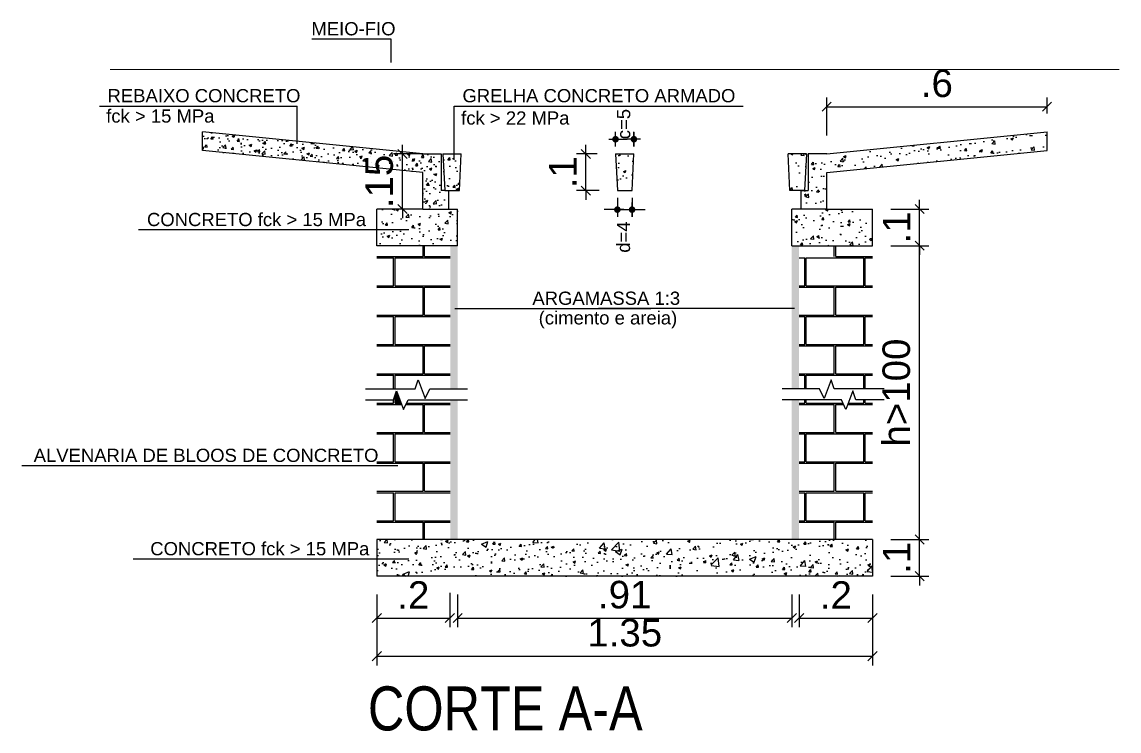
# Model space of a CAD drawing. Header units: feet. Extents: x 203667 to 205527, y 9204857 to 9205156.
# Drawn here: x 204227.821 to 204230.808, y 9205142.741 to 9205144.672 of the extents above; entities that cross this region are included whole.
import ezdxf

# ---------------------------------------------------------------- set-up
doc = ezdxf.new("R2010")
doc.units = ezdxf.units.FT
doc.header["$LTSCALE"] = 0.3
doc.header["$MEASUREMENT"] = 0
for name, color, linetype in [('CORTE', 250, 'Continuous'), ('cotas1', 7, 'Continuous'), ('LF', 7, 'Continuous'), ('texto', 7, 'Continuous'), ('TEXTO-100', 7, 'Continuous'), ('TEXTURA', 7, 'Continuous')]:
    doc.layers.add(name, color=color, linetype=linetype)
doc.layers.add('Cotas Calçadas', color=7, linetype='Continuous', lineweight=25)
doc.layers.add('PENA015', color=1, linetype='Continuous', lineweight=15)
doc.styles.add('COTA', font='arial.ttf')
doc.styles.add('ESC-50-60', font='arial.ttf', dxfattribs={"height": 0.075})
doc.styles.add('TARCISIO', font='swissci.ttf')
doc.dimstyles.new('ESC-50', dxfattribs={"dimtxt": 0.075, "dimasz": 0.025, "dimexe": 0.025, "dimexo": 0.05, "dimgap": 0.025, "dimtad": 1, "dimzin": 12, "dimdsep": 46, "dimtxsty": 'ESC-50-60', "dimblk": 'OBLIQUE', "dimcen": 0.09, "dimclrd": 256, "dimclre": 256, "dimclrt": 1, "dimadec": 0, "dimazin": 0, "dimtfac": 1, "dimtix": 1, "dimtmove": 0, "dimatfit": 3, "dimfxl": 1, "dimtolj": 1, "dimtzin": 12, "dimarcsym": 0})
pattern_1 = [(50, (204132.756527, 9205105.87027), (0.071726018, -0.006275213), [0.0075, -0.0825]), (355, (204132.75653, 9205105.87027), (-0.013875133, 0.075219213), [0.006, -0.066]), (100.4514, (204132.762504, 9205105.869746), (0.05785094, 0.068943954), [0.00637402, -0.07011421]), (46.1842, (204132.75653, 9205105.89027), (0.106724105, -0.0165519), [0.01125, -0.12375]), (96.6356, (204132.76542, 9205105.88889), (0.09346627, 0.09741179), [0.00956103, -0.1051713]), (351.1842, (204132.75653, 9205105.89027), (0.0934662, 0.09741186), [0.009, -0.099]), (21, (204132.766527, 9205105.88527), (0.059690705, -0.04026189), [0.0075, -0.0825]), (326, (204132.76653, 9205105.88527), (0.024331533, 0.072515005), [0.006, -0.066]), (71.4514, (204132.7715, 9205105.881914), (0.084022263, 0.03225305), [0.00637402, -0.07011421]), (37.5, (204132.756527, 9205105.87027), (0.0012159855, 0.0332893854), [0, -0.0652, 0, -0.067, 0, -0.06625]), (7.5, (204132.756527, 9205105.87027), (0.026306954, 0.039441171), [0, -0.0382, 0, -0.0637, 0, -0.02525]), (327.5, (204132.734227, 9205105.87027), (0.0533822436, -0.002255487), [0, -0.025, 0, -0.078, 0, -0.1035]), (317.5, (204132.724227, 9205105.87027), (0.058318617, 0.010010498), [0, -0.0325, 0, -0.0518, 0, -0.0735])]

# ---------------------------------------------------------------- blocks, each defined once
blk = doc.blocks.new('PONTO')
at = {"color": 0, "linetype": 'ByBlock'}
blk.add_line((1, 0), (-1, 0), dxfattribs=at)
at = {"color": 0}
blk.add_line((0, 1.08), (0, -1.08), dxfattribs=at)
at = {"color": 0, "linetype": 'ByBlock', "const_width": 0.5}
blk.add_lwpolyline([(-0.25, 0, 1), (0.25, 0, 1)], format="xyb", close=True, dxfattribs=at)
blk = doc.blocks.new('_Oblique')
at = {"layer": 'cotas1', "color": 0, "lineweight": -2}
blk.add_line((-0.5, -0.5), (0.5, 0.5), dxfattribs=at)
blk = doc.blocks.new('*D523')
at = {"layer": 'Cotas Calçadas', "lineweight": -2, "transparency": 16777216}
for p, q in [((204229.3559, 9205144.3129), (204229.3559, 9205144.3379)), ((204229.387, 9205144.3129), (204229.3309, 9205144.3129)), ((204229.3559, 9205144.2129), (204229.3559, 9205144.3129)), ((204229.392, 9205144.2129), (204229.3309, 9205144.2129)), ((204229.3559, 9205144.2129), (204229.3559, 9205144.1879))]:
    blk.add_line(p, q, dxfattribs=at)
at = {"layer": 'Defpoints', "color": 0, "transparency": 16777216}
for p in [(204229.3559, 9205144.3129), (204229.437, 9205144.3129), (204229.442, 9205144.2129)]:
    blk.add_point(p, dxfattribs=at)
at = {"layer": 'Cotas Calçadas', "lineweight": -2, "transparency": 16777216, "xscale": 0.025, "yscale": 0.025, "zscale": 0.025}
for p, rotation in [((204229.3559, 9205144.3129), 270), ((204229.3559, 9205144.2129), 90)]:
    blk.add_blockref('_Oblique', p, dxfattribs=dict(at, rotation=rotation))
at = {"layer": 'Cotas Calçadas', "color": 1, "transparency": 16777216, "insert": (204229.2933, 9205144.2629), "char_height": 0.075, "attachment_point": 5, "rotation": 90, "style": 'ESC-50-60'}
blk.add_mtext('\\A1;.1', dxfattribs=at)
blk = doc.blocks.new('*D524')
at = {"layer": 'Cotas Calçadas', "lineweight": -2, "transparency": 16777216}
for p, q in [((204230.012, 9205144.3629), (204230.012, 9205144.4666)), ((204230.612, 9205144.4229), (204230.612, 9205144.4666)), ((204230.012, 9205144.4416), (204230.612, 9205144.4416))]:
    blk.add_line(p, q, dxfattribs=at)
at = {"layer": 'Defpoints', "color": 0, "transparency": 16777216}
for p in [(204230.612, 9205144.4416), (204230.612, 9205144.3729), (204230.012, 9205144.3129)]:
    blk.add_point(p, dxfattribs=at)
at = {"layer": 'Cotas Calçadas', "lineweight": -2, "transparency": 16777216, "xscale": 0.025, "yscale": 0.025, "zscale": 0.025, "rotation": 180}
blk.add_blockref('_Oblique', (204230.012, 9205144.4416), dxfattribs=at)
at = {"layer": 'Cotas Calçadas', "lineweight": -2, "transparency": 16777216, "xscale": 0.025, "yscale": 0.025, "zscale": 0.025}
blk.add_blockref('_Oblique', (204230.612, 9205144.4416), dxfattribs=at)
at = {"layer": 'Cotas Calçadas', "color": 1, "transparency": 16777216, "insert": (204230.312, 9205144.5049), "char_height": 0.075, "attachment_point": 5, "style": 'ESC-50-60'}
blk.add_mtext('\\A1;.6', dxfattribs=at)
blk = doc.blocks.new('*D525')
at = {"layer": 'Cotas Calçadas', "lineweight": -2, "transparency": 16777216}
for p, q in [((204230.2652, 9205144.1629), (204230.2652, 9205144.1879)), ((204230.187, 9205144.1629), (204230.2902, 9205144.1629)), ((204230.2652, 9205144.0629), (204230.2652, 9205144.1629)), ((204230.187, 9205144.0629), (204230.2902, 9205144.0629)), ((204230.2652, 9205144.0629), (204230.2652, 9205144.0379))]:
    blk.add_line(p, q, dxfattribs=at)
at = {"layer": 'Defpoints', "color": 0, "transparency": 16777216}
for p in [(204230.137, 9205144.1629), (204230.2652, 9205144.1629), (204230.137, 9205144.0629)]:
    blk.add_point(p, dxfattribs=at)
at = {"layer": 'Cotas Calçadas', "lineweight": -2, "transparency": 16777216, "xscale": 0.025, "yscale": 0.025, "zscale": 0.025}
for p, rotation in [((204230.2652, 9205144.1629), 270), ((204230.2652, 9205144.0629), 90)]:
    blk.add_blockref('_Oblique', p, dxfattribs=dict(at, rotation=rotation))
at = {"layer": 'Cotas Calçadas', "color": 1, "transparency": 16777216, "insert": (204230.2025, 9205144.1129), "char_height": 0.075, "attachment_point": 5, "rotation": 90, "style": 'ESC-50-60'}
blk.add_mtext('\\A1;.1', dxfattribs=at)
blk = doc.blocks.new('*D526')
at = {"layer": 'Cotas Calçadas', "lineweight": -2, "transparency": 16777216}
for p, q in [((204230.187, 9205144.0629), (204230.2902, 9205144.0629)), ((204230.2652, 9205143.2629), (204230.2652, 9205144.0629)), ((204230.187, 9205143.2629), (204230.2902, 9205143.2629))]:
    blk.add_line(p, q, dxfattribs=at)
at = {"layer": 'Defpoints', "color": 0, "transparency": 16777216}
for p in [(204230.137, 9205144.0629), (204230.2652, 9205144.0629), (204230.137, 9205143.2629)]:
    blk.add_point(p, dxfattribs=at)
at = {"layer": 'Cotas Calçadas', "lineweight": -2, "transparency": 16777216, "xscale": 0.025, "yscale": 0.025, "zscale": 0.025}
for p, rotation in [((204230.2652, 9205144.0629), 90), ((204230.2652, 9205143.2629), 270)]:
    blk.add_blockref('_Oblique', p, dxfattribs=dict(at, rotation=rotation))
at = {"layer": 'Cotas Calçadas', "color": 1, "transparency": 16777216, "insert": (204230.2019, 9205143.6629), "char_height": 0.075, "attachment_point": 5, "rotation": 90, "style": 'ESC-50-60'}
blk.add_mtext('\\A1;h>100', dxfattribs=at)
blk = doc.blocks.new('*D533')
at = {"layer": 'Cotas Calçadas', "lineweight": -2, "transparency": 16777216}
for p, q in [((204229.937, 9205143.1129), (204229.937, 9205143.0238)), ((204230.137, 9205143.1129), (204230.137, 9205143.0238)), ((204229.937, 9205143.0488), (204230.137, 9205143.0488))]:
    blk.add_line(p, q, dxfattribs=at)
at = {"layer": 'Defpoints', "color": 0, "transparency": 16777216}
for p in [(204229.937, 9205143.1629), (204230.137, 9205143.1629), (204230.137, 9205143.0488)]:
    blk.add_point(p, dxfattribs=at)
at = {"layer": 'Cotas Calçadas', "lineweight": -2, "transparency": 16777216, "xscale": 0.025, "yscale": 0.025, "zscale": 0.025, "rotation": 180}
blk.add_blockref('_Oblique', (204229.937, 9205143.0488), dxfattribs=at)
at = {"layer": 'Cotas Calçadas', "lineweight": -2, "transparency": 16777216, "xscale": 0.025, "yscale": 0.025, "zscale": 0.025}
blk.add_blockref('_Oblique', (204230.137, 9205143.0488), dxfattribs=at)
at = {"layer": 'Cotas Calçadas', "color": 1, "transparency": 16777216, "insert": (204230.037, 9205143.1115), "char_height": 0.075, "attachment_point": 5, "style": 'ESC-50-60'}
blk.add_mtext('\\A1;.2', dxfattribs=at)
blk = doc.blocks.new('*D534')
at = {"layer": 'Cotas Calçadas', "lineweight": -2, "transparency": 16777216}
for p, q in [((204228.787, 9205143.1129), (204228.787, 9205143.0238)), ((204228.9856, 9205143.1175), (204228.9856, 9205143.0238)), ((204228.787, 9205143.0488), (204228.9856, 9205143.0488))]:
    blk.add_line(p, q, dxfattribs=at)
at = {"layer": 'Defpoints', "color": 0, "transparency": 16777216}
for p in [(204228.787, 9205143.1629), (204228.9856, 9205143.1675), (204228.9856, 9205143.0488)]:
    blk.add_point(p, dxfattribs=at)
at = {"layer": 'Cotas Calçadas', "lineweight": -2, "transparency": 16777216, "xscale": 0.025, "yscale": 0.025, "zscale": 0.025, "rotation": 180}
blk.add_blockref('_Oblique', (204228.787, 9205143.0488), dxfattribs=at)
at = {"layer": 'Cotas Calçadas', "lineweight": -2, "transparency": 16777216, "xscale": 0.025, "yscale": 0.025, "zscale": 0.025}
blk.add_blockref('_Oblique', (204228.9856, 9205143.0488), dxfattribs=at)
at = {"layer": 'Cotas Calçadas', "color": 1, "transparency": 16777216, "insert": (204228.8863, 9205143.1115), "char_height": 0.075, "attachment_point": 5, "style": 'ESC-50-60'}
blk.add_mtext('\\A1;.2', dxfattribs=at)
blk = doc.blocks.new('*D535')
at = {"layer": 'Cotas Calçadas', "lineweight": -2, "transparency": 16777216}
for p, q in [((204228.787, 9205143.0715), (204228.787, 9205142.92)), ((204230.137, 9205143.0715), (204230.137, 9205142.92)), ((204228.787, 9205142.945), (204230.137, 9205142.945))]:
    blk.add_line(p, q, dxfattribs=at)
at = {"layer": 'Defpoints', "color": 0, "transparency": 16777216}
for p in [(204228.787, 9205143.1215), (204230.137, 9205143.1215), (204230.137, 9205142.945)]:
    blk.add_point(p, dxfattribs=at)
at = {"layer": 'Cotas Calçadas', "lineweight": -2, "transparency": 16777216, "xscale": 0.025, "yscale": 0.025, "zscale": 0.025, "rotation": 180}
blk.add_blockref('_Oblique', (204228.787, 9205142.945), dxfattribs=at)
at = {"layer": 'Cotas Calçadas', "lineweight": -2, "transparency": 16777216, "xscale": 0.025, "yscale": 0.025, "zscale": 0.025}
blk.add_blockref('_Oblique', (204230.137, 9205142.945), dxfattribs=at)
at = {"layer": 'Cotas Calçadas', "color": 1, "transparency": 16777216, "insert": (204229.462, 9205143.0083), "char_height": 0.075, "attachment_point": 5, "style": 'ESC-50-60'}
blk.add_mtext('\\A1;1.35', dxfattribs=at)
blk = doc.blocks.new('*D536')
at = {"layer": 'Cotas Calçadas', "lineweight": -2, "transparency": 16777216}
for p, q in [((204229.007, 9205143.1129), (204229.007, 9205143.0238)), ((204229.917, 9205143.1129), (204229.917, 9205143.0238)), ((204229.007, 9205143.0488), (204229.917, 9205143.0488))]:
    blk.add_line(p, q, dxfattribs=at)
at = {"layer": 'Defpoints', "color": 0, "transparency": 16777216}
for p in [(204229.007, 9205143.1629), (204229.917, 9205143.1629), (204229.917, 9205143.0488)]:
    blk.add_point(p, dxfattribs=at)
at = {"layer": 'Cotas Calçadas', "lineweight": -2, "transparency": 16777216, "xscale": 0.025, "yscale": 0.025, "zscale": 0.025, "rotation": 180}
blk.add_blockref('_Oblique', (204229.007, 9205143.0488), dxfattribs=at)
at = {"layer": 'Cotas Calçadas', "lineweight": -2, "transparency": 16777216, "xscale": 0.025, "yscale": 0.025, "zscale": 0.025}
blk.add_blockref('_Oblique', (204229.917, 9205143.0488), dxfattribs=at)
at = {"layer": 'Cotas Calçadas', "color": 1, "transparency": 16777216, "insert": (204229.462, 9205143.1121), "char_height": 0.075, "attachment_point": 5, "style": 'ESC-50-60'}
blk.add_mtext('\\A1;.91', dxfattribs=at)
blk = doc.blocks.new('*D537')
at = {"layer": 'Cotas Calçadas', "lineweight": -2, "transparency": 16777216}
for p, q in [((204230.2652, 9205143.2629), (204230.2652, 9205143.2879)), ((204230.187, 9205143.2629), (204230.2902, 9205143.2629)), ((204230.2652, 9205143.1629), (204230.2652, 9205143.2629)), ((204230.187, 9205143.1629), (204230.2902, 9205143.1629)), ((204230.2652, 9205143.1629), (204230.2652, 9205143.1379))]:
    blk.add_line(p, q, dxfattribs=at)
at = {"layer": 'Defpoints', "color": 0, "transparency": 16777216}
for p in [(204230.137, 9205143.2629), (204230.2652, 9205143.2629), (204230.137, 9205143.1629)]:
    blk.add_point(p, dxfattribs=at)
at = {"layer": 'Cotas Calçadas', "lineweight": -2, "transparency": 16777216, "xscale": 0.025, "yscale": 0.025, "zscale": 0.025}
for p, rotation in [((204230.2652, 9205143.2629), 270), ((204230.2652, 9205143.1629), 90)]:
    blk.add_blockref('_Oblique', p, dxfattribs=dict(at, rotation=rotation))
at = {"layer": 'Cotas Calçadas', "color": 1, "transparency": 16777216, "insert": (204230.2025, 9205143.2129), "char_height": 0.075, "attachment_point": 5, "rotation": 90, "style": 'ESC-50-60'}
blk.add_mtext('\\A1;.1', dxfattribs=at)
blk = doc.blocks.new('*D538')
at = {"layer": 'Cotas Calçadas', "lineweight": -2, "transparency": 16777216}
for p, q in [((204228.857, 9205144.3129), (204228.857, 9205144.3379)), ((204228.912, 9205144.3129), (204228.832, 9205144.3129)), ((204228.857, 9205144.1629), (204228.857, 9205144.3129)), ((204228.862, 9205144.1629), (204228.832, 9205144.1629)), ((204228.857, 9205144.1629), (204228.857, 9205144.1379))]:
    blk.add_line(p, q, dxfattribs=at)
at = {"layer": 'Defpoints', "color": 0, "transparency": 16777216}
for p in [(204228.857, 9205144.3129), (204228.962, 9205144.3129), (204228.912, 9205144.1629)]:
    blk.add_point(p, dxfattribs=at)
at = {"layer": 'Cotas Calçadas', "lineweight": -2, "transparency": 16777216, "xscale": 0.025, "yscale": 0.025, "zscale": 0.025}
for p, rotation in [((204228.857, 9205144.3129), 270), ((204228.857, 9205144.1629), 90)]:
    blk.add_blockref('_Oblique', p, dxfattribs=dict(at, rotation=rotation))
at = {"layer": 'Cotas Calçadas', "color": 1, "transparency": 16777216, "insert": (204228.7937, 9205144.2379), "char_height": 0.075, "attachment_point": 5, "rotation": 90, "style": 'ESC-50-60'}
blk.add_mtext('\\A1;.15', dxfattribs=at)

msp = doc.modelspace()

# ---------------------------------------------------------------- hatches: boundary and pattern name
at = {"layer": 'LF', "linetype": 'Continuous'}
h = msp.add_hatch(dxfattribs=at)
h.set_pattern_fill('AR-CONC', color=251, scale=0.01, style=0)
h.set_pattern_definition(pattern_1)
h.paths.add_polyline_path([(204228.312, 9205144.3729), (204228.312, 9205144.3226), (204228.912, 9205144.2626), (204228.912, 9205144.1629), (204228.972, 9205144.1629), (204228.972, 9205144.2129), (204228.962, 9205144.2129), (204228.962, 9205144.3129), (204228.912, 9205144.3129)])
h = msp.add_hatch(dxfattribs=at)
h.set_pattern_fill('AR-CONC', color=251, scale=0.01, style=0)
h.set_pattern_definition([(50, (204132.756527, 9205106.14303), (0.071726018, -0.006275213), [0.0075, -0.0825]), (355, (204132.75653, 9205106.14303), (-0.013875133, 0.075219213), [0.006, -0.066]), (100.4514, (204132.762504, 9205106.14251), (0.05785094, 0.068943954), [0.00637402, -0.07011421]), (46.1842, (204132.75653, 9205106.16303), (0.106724105, -0.0165519), [0.01125, -0.12375]), (96.6356, (204132.76542, 9205106.16165), (0.09346627, 0.09741179), [0.00956103, -0.1051713]), (351.1842, (204132.75653, 9205106.16303), (0.0934662, 0.09741186), [0.009, -0.099]), (21, (204132.766527, 9205106.15803), (0.059690705, -0.04026189), [0.0075, -0.0825]), (326, (204132.76653, 9205106.15803), (0.024331533, 0.072515005), [0.006, -0.066]), (71.4514, (204132.7715, 9205106.154675), (0.084022263, 0.03225305), [0.00637402, -0.07011421]), (37.5, (204132.756527, 9205106.14303), (0.0012159855, 0.0332893854), [0, -0.0652, 0, -0.067, 0, -0.06625]), (7.5, (204132.756527, 9205106.14303), (0.026306954, 0.039441171), [0, -0.0382, 0, -0.0637, 0, -0.02525]), (327.5, (204132.734227, 9205106.14303), (0.0533822436, -0.002255487), [0, -0.025, 0, -0.078, 0, -0.1035]), (317.5, (204132.724227, 9205106.14303), (0.058318617, 0.010010498), [0, -0.0325, 0, -0.0518, 0, -0.0735])])
h.paths.add_polyline_path([(204228.312, 9205144.3729), (204228.312, 9205144.3226), (204228.912, 9205144.2626), (204228.912, 9205144.1629), (204228.972, 9205144.1629), (204228.972, 9205144.2129), (204228.962, 9205144.2129), (204228.962, 9205144.3129), (204228.912, 9205144.3129)])
h = msp.add_hatch(dxfattribs=at)
h.set_pattern_fill('AR-CONC', color=251, scale=0.01, style=0)
h.set_pattern_definition(pattern_1)
h.paths.add_polyline_path([(204229.962, 9205144.3129), (204230.012, 9205144.3129), (204230.612, 9205144.3729), (204230.612, 9205144.3226), (204230.012, 9205144.2626), (204230.012, 9205144.1629), (204229.952, 9205144.1629), (204229.952, 9205144.2129), (204229.962, 9205144.2129)])
h = msp.add_hatch(dxfattribs=at)
h.set_pattern_fill('AR-CONC', color=251, scale=0.01, style=0)
h.set_pattern_definition(pattern_1)
h.paths.add_polyline_path([(204230.612, 9205144.3729), (204230.612, 9205144.3226), (204230.012, 9205144.2626), (204230.012, 9205144.1629), (204229.952, 9205144.1629), (204229.952, 9205144.2129), (204229.962, 9205144.2129), (204229.962, 9205144.3129), (204230.012, 9205144.3129)])
h = msp.add_hatch(dxfattribs=at)
h.set_pattern_fill('AR-CONC', color=251, scale=0.01, style=0)
h.set_pattern_definition(pattern_1)
h.paths.add_polyline_path([(204229.017, 9205144.3129), (204228.967, 9205144.3129), (204228.972, 9205144.2129), (204229.012, 9205144.2129)])
h.paths.add_polyline_path([(204229.442, 9205144.2129), (204229.482, 9205144.2129), (204229.487, 9205144.3129), (204229.437, 9205144.3129)])
h.paths.add_polyline_path([(204229.912, 9205144.2129), (204229.952, 9205144.2129), (204229.957, 9205144.3129), (204229.907, 9205144.3129)])
h = msp.add_hatch(dxfattribs=at)
h.set_pattern_fill('AR-CONC', color=251, scale=0.01, style=0)
h.set_pattern_definition(pattern_1)
h.paths.add_polyline_path([(204229.487, 9205144.3129), (204229.437, 9205144.3129), (204229.442, 9205144.2129), (204229.482, 9205144.2129)])
h.paths.add_polyline_path([(204229.957, 9205144.3129), (204229.907, 9205144.3129), (204229.912, 9205144.2129), (204229.952, 9205144.2129)])
h = msp.add_hatch(dxfattribs=at)
h.set_pattern_fill('AR-CONC', color=251, scale=0.01, style=0)
h.set_pattern_definition([(50, (204188.305963, 9205126.127206), (0.07172602, -0.00627521), [0.0075, -0.0825]), (355, (204188.30596, 9205126.127206), (-0.01387513, 0.07521921), [0.006, -0.066]), (100.4514, (204188.31194, 9205126.12668), (0.05785094, 0.06894395), [0.00637402, -0.07011421]), (46.1842, (204188.30596, 9205126.14721), (0.1067241, -0.0165519), [0.01125, -0.12375]), (96.6356, (204188.31486, 9205126.14583), (0.09346627, 0.09741179), [0.00956103, -0.1051713]), (351.1842, (204188.30596, 9205126.14721), (0.0934662, 0.09741186), [0.009, -0.099]), (21, (204188.315963, 9205126.142206), (0.059690705, -0.04026189), [0.0075, -0.0825]), (326, (204188.31596, 9205126.142206), (0.02433153, 0.072515), [0.006, -0.066]), (71.4514, (204188.32094, 9205126.13885), (0.08402226, 0.03225305), [0.00637402, -0.07011421]), (37.5, (204188.305963, 9205126.127206), (0.001215986, 0.033289385), [0, -0.0652, 0, -0.067, 0, -0.06625]), (7.5, (204188.305963, 9205126.127206), (0.026306954, 0.03944117), [0, -0.0382, 0, -0.0637, 0, -0.02525]), (327.5, (204188.283663, 9205126.127206), (0.053382244, -0.002255487), [0, -0.025, 0, -0.078, 0, -0.1035]), (317.5, (204188.273663, 9205126.127206), (0.058318617, 0.0100105), [0, -0.0325, 0, -0.0518, 0, -0.0735])])
h.paths.add_polyline_path([(204229.007, 9205144.1629), (204228.912, 9205144.1629), (204228.787, 9205144.1629), (204228.787, 9205144.106), (204228.8663, 9205144.106, -0.414214), (204228.87, 9205144.1098, -1), (204228.87, 9205144.1023, -0.414214), (204228.8663, 9205144.106), (204228.787, 9205144.106), (204228.787, 9205144.0629), (204229.007, 9205144.0629)])
h = msp.add_hatch(dxfattribs=at)
h.set_pattern_fill('AR-CONC', color=251, scale=0.01, style=0)
h.set_pattern_definition(pattern_1)
h.paths.add_polyline_path([(204229.917, 9205144.1629), (204229.917, 9205144.0629), (204230.137, 9205144.0629), (204230.137, 9205144.1629), (204230.012, 9205144.1629)])
at = {"layer": 'LF'}
h = msp.add_hatch(dxfattribs=at)
h.set_pattern_fill('AR-SAND', color=251, scale=0.014, angle=-90, style=0)
h.set_pattern_definition([(307.5, (204132.756527, 9205106.14303), (0.0269755328, 0.000881907), [0, -0.02128, 0, -0.0238, 0, -0.02275]), (277.5, (204132.756527, 9205106.14303), (0.039510045, -0.024776874), [0, -0.01148, 0, -0.01918, 0, -0.00735]), (237.5, (204132.756527, 9205106.16025), (7.9227e-05, -0.043597986), [0, -0.007, 0, -0.0252, 0, -0.0329]), (227.5, (204132.756527, 9205106.16025), (0.012287458, -0.042085772), [0, -0.0035, 0, -0.01652, 0, -0.0189])])
h.paths.add_polyline_path([(204229.007, 9205143.8916), (204228.987, 9205143.8916), (204228.987, 9205143.6729), (204229.007, 9205143.6729)])
h.paths.add_polyline_path([(204229.007, 9205143.6428), (204228.987, 9205143.6428), (204228.987, 9205143.2629), (204229.007, 9205143.2629)])
h.paths.add_polyline_path([(204229.007, 9205144.0629), (204228.987, 9205144.0629), (204228.987, 9205143.8916), (204229.007, 9205143.8916)])
h.paths.add_polyline_path([(204229.937, 9205144.0629), (204229.917, 9205144.0629), (204229.917, 9205143.6729), (204229.937, 9205143.6729)])
h.paths.add_polyline_path([(204229.937, 9205143.6428), (204229.917, 9205143.6428), (204229.917, 9205143.2629), (204229.937, 9205143.2629)])
h = msp.add_hatch(dxfattribs=at)
h.set_pattern_fill('AR-CONC', color=251, scale=0.001, style=0)
h.set_pattern_definition([(50, (204188.30596, 9205125.9686), (0.18218467, -0.0159391), [0.01905, -0.20955]), (355, (204188.30596, 9205125.9686), (-0.0352428, 0.19105664), [0.01524, -0.16764]), (100.451, (204188.32115, 9205125.96727), (0.1469425, 0.1751167), [0.01619, -0.17809]), (46.1842, (204188.30596, 9205126.0194), (0.271079, -0.0420423), [0.028575, -0.314325]), (96.6356, (204188.32855, 9205126.0159), (0.2374042, 0.2474256), [0.024285, -0.267135]), (351.184, (204188.30596, 9205126.0194), (0.2374046, 0.2474251), [0.02286, -0.25146]), (21, (204188.33136, 9205126.0067), (0.1516149, -0.1022655), [0.01905, -0.20955]), (326, (204188.33136, 9205126.0067), (0.061802, 0.184188), [0.01524, -0.16764]), (71.4514, (204188.344, 9205125.99818), (0.2134165, 0.08192286), [0.01619, -0.17809]), (37.5, (204188.30596, 9205125.9686), (0.0030886, 0.08455504), [0, -0.165608, 0, -0.17018, 0, -0.168275]), (7.5, (204188.30596, 9205125.9686), (0.06681966, 0.10018057), [0, -0.097028, 0, -0.161798, 0, -0.064135]), (327.5, (204188.24932, 9205125.9686), (0.1355906, -0.00572874), [0, -0.0635, 0, -0.19812, 0, -0.26289]), (317.5, (204188.22392, 9205125.9686), (0.14812918, 0.0254265), [0, -0.08255, 0, -0.131572, 0, -0.18669])])
h.paths.add_polyline_path([(204230.137, 9205143.1629), (204230.137, 9205143.2629), (204228.787, 9205143.2629), (204228.787, 9205143.1629)])
at = {"layer": 'LF', "linetype": 'Continuous'}
h = msp.add_hatch(dxfattribs=at)
h.set_pattern_fill('AR-CONC', color=251, scale=0.01, style=0)
h.set_pattern_definition(pattern_1)
h.paths.add_polyline_path([(204230.137, 9205143.1629), (204230.137, 9205143.2629), (204228.787, 9205143.2629), (204228.787, 9205143.1629)])
at = {"layer": 'TEXTURA', "linetype": 'Continuous', "true_color": 0xfff5d6}
msp.add_hatch(color=7, dxfattribs=at).paths.add_polyline_path([(204228.8406, 9205143.6674), (204228.8365, 9205143.6554), (204228.8365, 9205143.634), (204228.853, 9205143.634)])

# ---------------------------------------------------------------- linework, layer by layer
at = {"linetype": 'Continuous'}
for p, q in [((204228.912, 9205144.3129), (204228.312, 9205144.3729)), ((204228.312, 9205144.3226), (204228.312, 9205144.3729)), ((204230.012, 9205144.3129), (204230.612, 9205144.3729)), ((204230.612, 9205144.3226), (204230.612, 9205144.3729)), ((204228.912, 9205144.2626), (204228.312, 9205144.3226)), ((204228.912, 9205144.3129), (204228.962, 9205144.3129)), ((204228.962, 9205144.3129), (204228.962, 9205144.2129)), ((204228.967, 9205144.3129), (204228.972, 9205144.2129)), ((204228.967, 9205144.3129), (204229.017, 9205144.3129)), ((204229.012, 9205144.2129), (204229.017, 9205144.3129)), ((204229.437, 9205144.3129), (204229.487, 9205144.3129)), ((204229.437, 9205144.3129), (204229.442, 9205144.2129)), ((204229.482, 9205144.2129), (204229.487, 9205144.3129)), ((204229.957, 9205144.3129), (204229.907, 9205144.3129)), ((204229.912, 9205144.2129), (204229.907, 9205144.3129)), ((204229.957, 9205144.3129), (204229.952, 9205144.2129)), ((204229.962, 9205144.3129), (204229.962, 9205144.2129)), ((204230.012, 9205144.3129), (204229.962, 9205144.3129)), ((204230.012, 9205144.2626), (204230.612, 9205144.3226)), ((204228.912, 9205144.1629), (204228.912, 9205144.2626)), ((204230.012, 9205144.1629), (204230.012, 9205144.2626)), ((204228.972, 9205144.2129), (204228.962, 9205144.2129)), ((204228.972, 9205144.2129), (204229.012, 9205144.2129)), ((204228.982, 9205144.2129), (204228.982, 9205144.1629)), ((204229.442, 9205144.2129), (204229.482, 9205144.2129)), ((204229.952, 9205144.2129), (204229.912, 9205144.2129)), ((204229.942, 9205144.2129), (204229.962, 9205144.2129)), ((204229.942, 9205144.2129), (204229.942, 9205144.1629)), ((204228.787, 9205144.0629), (204228.787, 9205144.1629)), ((204228.912, 9205144.1629), (204228.787, 9205144.1629)), ((204228.912, 9205144.1629), (204229.007, 9205144.1629)), ((204229.007, 9205144.0629), (204229.007, 9205144.1629)), ((204229.917, 9205144.0629), (204229.917, 9205144.1629)), ((204230.012, 9205144.1629), (204229.917, 9205144.1629)), ((204230.012, 9205144.1629), (204230.137, 9205144.1629)), ((204230.137, 9205144.0629), (204230.137, 9205144.1629)), ((204229.007, 9205144.0629), (204228.787, 9205144.0629)), ((204229.917, 9205144.0629), (204230.137, 9205144.0629)), ((204230.137, 9205143.2629), (204228.787, 9205143.2629)), ((204228.787, 9205143.2629), (204228.787, 9205143.1629)), ((204230.137, 9205143.2629), (204230.137, 9205143.1629)), ((204230.137, 9205143.1629), (204228.787, 9205143.1629))]:
    msp.add_line(p, q, dxfattribs=at)
at = {"color": 2}
for p, q in [((204229.437, 9205144.3329), (204229.437, 9205144.373)), ((204229.455, 9205144.353), (204229.469, 9205144.353)), ((204229.487, 9205144.3329), (204229.487, 9205144.373)), ((204229.442, 9205144.1929), (204229.442, 9205144.1412)), ((204229.482, 9205144.1929), (204229.482, 9205144.1412)), ((204229.424, 9205144.1612), (204229.406, 9205144.1612)), ((204229.442, 9205144.1612), (204229.482, 9205144.1612)), ((204229.5, 9205144.1612), (204229.518, 9205144.1612))]:
    msp.add_line(p, q, dxfattribs=at)
at = {"layer": 'LF'}
for p, q in [((204228.8264, 9205144.6256), (204228.6098, 9205144.6256)), ((204228.8264, 9205144.5616), (204228.8264, 9205144.6256)), ((204228.0313, 9205144.4431), (204228.57, 9205144.4431)), ((204228.57, 9205144.3557), (204228.57, 9205144.4431)), ((204228.9979, 9205144.312), (204228.9979, 9205144.4431)), ((204228.9979, 9205144.4431), (204229.7844, 9205144.4431)), ((204228.57, 9205144.3407), (204228.57, 9205144.4345)), ((204228.9979, 9205144.297), (204228.9979, 9205144.4345)), ((204228.8738, 9205144.106), (204228.138, 9205144.106)), ((204228.9128, 9205144.034), (204228.9128, 9205144.0629)), ((204228.9165, 9205144.034), (204228.9165, 9205144.0629)), ((204230.0328, 9205144.034), (204230.0328, 9205144.0629)), ((204230.0365, 9205144.034), (204230.0365, 9205144.0629)), ((204228.787, 9205144.034), (204228.9128, 9205144.034)), ((204228.787, 9205144.0303), (204228.8328, 9205144.0303)), ((204228.8328, 9205143.954), (204228.8328, 9205144.0303)), ((204228.8365, 9205144.0303), (204228.987, 9205144.0303)), ((204228.8365, 9205143.954), (204228.8365, 9205144.0303)), ((204228.9165, 9205144.034), (204228.987, 9205144.034)), ((204229.937, 9205144.0303), (204229.9528, 9205144.0303)), ((204229.9528, 9205143.954), (204229.9528, 9205144.0303)), ((204229.9565, 9205144.0303), (204230.1128, 9205144.0303)), ((204229.9565, 9205143.954), (204229.9565, 9205144.0303)), ((204230.0365, 9205144.034), (204230.137, 9205144.034)), ((204230.1128, 9205143.954), (204230.1128, 9205144.0303)), ((204230.1165, 9205144.0303), (204230.137, 9205144.0303)), ((204230.1165, 9205143.954), (204230.1165, 9205144.0303)), ((204228.787, 9205143.954), (204228.8328, 9205143.954)), ((204228.787, 9205143.9503), (204228.9128, 9205143.9503)), ((204228.8365, 9205143.954), (204228.987, 9205143.954)), ((204228.9128, 9205143.874), (204228.9128, 9205143.9503)), ((204228.9165, 9205143.9503), (204228.987, 9205143.9503)), ((204228.9165, 9205143.874), (204228.9165, 9205143.9503)), ((204229.937, 9205143.954), (204229.9528, 9205143.954)), ((204229.937, 9205143.9503), (204230.0328, 9205143.9503)), ((204229.9565, 9205143.954), (204230.1128, 9205143.954)), ((204230.0328, 9205143.874), (204230.0328, 9205143.9503)), ((204230.0365, 9205143.9503), (204230.137, 9205143.9503)), ((204230.0365, 9205143.874), (204230.0365, 9205143.9503)), ((204230.1165, 9205143.954), (204230.137, 9205143.954)), ((204228.9993, 9205143.8916), (204229.5334, 9205143.8916)), ((204229.9247, 9205143.8916), (204229.3906, 9205143.8916)), ((204228.787, 9205143.874), (204228.9128, 9205143.874)), ((204228.787, 9205143.8703), (204228.8328, 9205143.8703)), ((204228.8328, 9205143.794), (204228.8328, 9205143.8703)), ((204228.8365, 9205143.8703), (204228.987, 9205143.8703)), ((204228.8365, 9205143.794), (204228.8365, 9205143.8703)), ((204228.9165, 9205143.874), (204228.987, 9205143.874)), ((204229.937, 9205143.874), (204230.0328, 9205143.874)), ((204229.937, 9205143.8703), (204229.9528, 9205143.8703)), ((204229.9528, 9205143.794), (204229.9528, 9205143.8703)), ((204229.9565, 9205143.8703), (204230.1128, 9205143.8703)), ((204229.9565, 9205143.794), (204229.9565, 9205143.8703)), ((204230.0365, 9205143.874), (204230.137, 9205143.874)), ((204230.1128, 9205143.794), (204230.1128, 9205143.8703)), ((204230.1165, 9205143.8703), (204230.137, 9205143.8703)), ((204230.1165, 9205143.794), (204230.1165, 9205143.8703)), ((204228.787, 9205143.794), (204228.8328, 9205143.794)), ((204228.787, 9205143.7903), (204228.9128, 9205143.7903)), ((204228.8365, 9205143.794), (204228.987, 9205143.794)), ((204228.9128, 9205143.714), (204228.9128, 9205143.7903)), ((204228.9165, 9205143.7903), (204228.987, 9205143.7903)), ((204228.9165, 9205143.714), (204228.9165, 9205143.7903)), ((204229.937, 9205143.794), (204229.9528, 9205143.794)), ((204229.937, 9205143.7903), (204230.0328, 9205143.7903)), ((204229.9565, 9205143.794), (204230.1128, 9205143.794)), ((204230.0328, 9205143.714), (204230.0328, 9205143.7903)), ((204230.0365, 9205143.7903), (204230.137, 9205143.7903)), ((204230.0365, 9205143.714), (204230.0365, 9205143.7903)), ((204230.1165, 9205143.794), (204230.137, 9205143.794)), ((204228.787, 9205143.714), (204228.9128, 9205143.714)), ((204228.787, 9205143.7103), (204228.8328, 9205143.7103)), ((204228.8328, 9205143.6729), (204228.8328, 9205143.7103)), ((204228.8365, 9205143.7103), (204228.987, 9205143.7103)), ((204228.8365, 9205143.6729), (204228.8365, 9205143.7103)), ((204228.8916, 9205143.6729), (204228.8999, 9205143.6974)), ((204228.8999, 9205143.6974), (204228.9188, 9205143.6468)), ((204228.9165, 9205143.714), (204228.987, 9205143.714)), ((204229.937, 9205143.714), (204230.0328, 9205143.714)), ((204229.937, 9205143.7103), (204229.9528, 9205143.7103)), ((204229.9528, 9205143.6729), (204229.9528, 9205143.7103)), ((204229.9565, 9205143.7103), (204230.1128, 9205143.7103)), ((204229.9565, 9205143.6729), (204229.9565, 9205143.7103)), ((204230.0241, 9205143.6974), (204230.0052, 9205143.6468)), ((204230.0324, 9205143.6729), (204230.0241, 9205143.6974)), ((204230.0365, 9205143.714), (204230.137, 9205143.714)), ((204230.1128, 9205143.6729), (204230.1128, 9205143.7103)), ((204230.1165, 9205143.7103), (204230.137, 9205143.7103)), ((204230.1165, 9205143.6729), (204230.1165, 9205143.7103)), ((204228.7558, 9205143.6729), (204228.8916, 9205143.6729)), ((204228.8323, 9205143.6428), (204228.8406, 9205143.6674)), ((204228.8406, 9205143.6674), (204228.8595, 9205143.6168)), ((204228.9188, 9205143.6468), (204228.9312, 9205143.6729)), ((204228.9312, 9205143.6729), (204229.0335, 9205143.6729)), ((204229.9928, 9205143.6729), (204229.8904, 9205143.6729)), ((204230.0052, 9205143.6468), (204229.9928, 9205143.6729)), ((204230.1682, 9205143.6729), (204230.0324, 9205143.6729)), ((204230.0834, 9205143.6674), (204230.0645, 9205143.6168)), ((204230.0917, 9205143.6428), (204230.0834, 9205143.6674)), ((204228.7558, 9205143.6428), (204228.8323, 9205143.6428)), ((204228.8328, 9205143.634), (204228.8328, 9205143.6444)), ((204228.8365, 9205143.634), (204228.8365, 9205143.6554)), ((204228.8595, 9205143.6168), (204228.8719, 9205143.6428)), ((204228.8719, 9205143.6428), (204229.0335, 9205143.6428)), ((204230.0521, 9205143.6428), (204229.8904, 9205143.6428)), ((204229.9528, 9205143.634), (204229.9528, 9205143.6428)), ((204229.9565, 9205143.634), (204229.9565, 9205143.6428)), ((204230.0645, 9205143.6168), (204230.0521, 9205143.6428)), ((204230.1682, 9205143.6428), (204230.0917, 9205143.6428)), ((204230.1128, 9205143.634), (204230.1128, 9205143.6428)), ((204230.1165, 9205143.634), (204230.1165, 9205143.6428)), ((204228.787, 9205143.634), (204228.8328, 9205143.634)), ((204228.787, 9205143.6303), (204228.8544, 9205143.6303)), ((204228.8365, 9205143.634), (204228.853, 9205143.634)), ((204228.8659, 9205143.6303), (204228.9128, 9205143.6303)), ((204228.8677, 9205143.634), (204228.987, 9205143.634)), ((204228.9128, 9205143.554), (204228.9128, 9205143.6303)), ((204228.9165, 9205143.6303), (204228.987, 9205143.6303)), ((204228.9165, 9205143.554), (204228.9165, 9205143.6303)), ((204229.937, 9205143.634), (204229.9528, 9205143.634)), ((204229.937, 9205143.6303), (204230.0328, 9205143.6303)), ((204229.9565, 9205143.634), (204230.0563, 9205143.634)), ((204230.0328, 9205143.554), (204230.0328, 9205143.6303)), ((204230.0365, 9205143.6303), (204230.0581, 9205143.6303)), ((204230.0365, 9205143.554), (204230.0365, 9205143.6303)), ((204230.0695, 9205143.6303), (204230.137, 9205143.6303)), ((204230.0709, 9205143.634), (204230.1128, 9205143.634)), ((204230.1165, 9205143.634), (204230.137, 9205143.634)), ((204228.787, 9205143.554), (204228.9128, 9205143.554)), ((204228.787, 9205143.5503), (204228.8328, 9205143.5503)), ((204228.8328, 9205143.474), (204228.8328, 9205143.5503)), ((204228.8365, 9205143.5503), (204228.987, 9205143.5503)), ((204228.8365, 9205143.474), (204228.8365, 9205143.5503)), ((204228.9165, 9205143.554), (204228.987, 9205143.554)), ((204229.937, 9205143.554), (204230.0328, 9205143.554)), ((204229.937, 9205143.5503), (204229.9528, 9205143.5503)), ((204229.9528, 9205143.474), (204229.9528, 9205143.5503)), ((204229.9565, 9205143.5503), (204230.1128, 9205143.5503)), ((204229.9565, 9205143.474), (204229.9565, 9205143.5503)), ((204230.0365, 9205143.554), (204230.137, 9205143.554)), ((204230.1128, 9205143.474), (204230.1128, 9205143.5503)), ((204230.1165, 9205143.5503), (204230.137, 9205143.5503)), ((204230.1165, 9205143.474), (204230.1165, 9205143.5503)), ((204228.8444, 9205143.4637), (204227.8205, 9205143.4637)), ((204228.787, 9205143.474), (204228.8328, 9205143.474)), ((204228.787, 9205143.4703), (204228.9128, 9205143.4703)), ((204228.8365, 9205143.474), (204228.987, 9205143.474)), ((204228.9128, 9205143.394), (204228.9128, 9205143.4703)), ((204228.9165, 9205143.4703), (204228.987, 9205143.4703)), ((204228.9165, 9205143.394), (204228.9165, 9205143.4703)), ((204229.937, 9205143.474), (204229.9528, 9205143.474)), ((204229.937, 9205143.4703), (204230.0328, 9205143.4703)), ((204229.9565, 9205143.474), (204230.1128, 9205143.474)), ((204230.0328, 9205143.394), (204230.0328, 9205143.4703)), ((204230.0365, 9205143.4703), (204230.137, 9205143.4703)), ((204230.0365, 9205143.394), (204230.0365, 9205143.4703)), ((204230.1165, 9205143.474), (204230.137, 9205143.474)), ((204228.787, 9205143.394), (204228.9128, 9205143.394)), ((204228.787, 9205143.3903), (204228.8328, 9205143.3903)), ((204228.8328, 9205143.314), (204228.8328, 9205143.3903)), ((204228.8365, 9205143.3903), (204228.987, 9205143.3903)), ((204228.8365, 9205143.314), (204228.8365, 9205143.3903)), ((204228.9165, 9205143.394), (204228.987, 9205143.394)), ((204229.937, 9205143.394), (204230.0328, 9205143.394)), ((204229.937, 9205143.3903), (204229.9528, 9205143.3903)), ((204229.9528, 9205143.314), (204229.9528, 9205143.3903)), ((204229.9565, 9205143.3903), (204230.1128, 9205143.3903)), ((204229.9565, 9205143.314), (204229.9565, 9205143.3903)), ((204230.0365, 9205143.394), (204230.137, 9205143.394)), ((204230.1128, 9205143.314), (204230.1128, 9205143.3903)), ((204230.1165, 9205143.3903), (204230.137, 9205143.3903)), ((204230.1165, 9205143.314), (204230.1165, 9205143.3903)), ((204228.787, 9205143.314), (204228.8328, 9205143.314)), ((204228.787, 9205143.3103), (204228.9128, 9205143.3103)), ((204228.8365, 9205143.314), (204228.987, 9205143.314)), ((204228.9128, 9205143.2629), (204228.9128, 9205143.3103)), ((204228.9165, 9205143.3103), (204228.987, 9205143.3103)), ((204228.9165, 9205143.2629), (204228.9165, 9205143.3103)), ((204229.937, 9205143.314), (204229.9528, 9205143.314)), ((204229.937, 9205143.3103), (204230.0328, 9205143.3103)), ((204229.9565, 9205143.314), (204230.1128, 9205143.314)), ((204230.0328, 9205143.2629), (204230.0328, 9205143.3103)), ((204230.0365, 9205143.3103), (204230.137, 9205143.3103)), ((204230.0365, 9205143.2629), (204230.0365, 9205143.3103)), ((204230.1165, 9205143.314), (204230.137, 9205143.314)), ((204228.8738, 9205143.2094), (204228.1231, 9205143.2094))]:
    msp.add_line(p, q, dxfattribs=at)
at = {"layer": 'PENA015'}
msp.add_line((204228.061, 9205144.5429), (204230.8082, 9205144.5429), dxfattribs=at)

# ---------------------------------------------------------------- block references
at = {"layer": 'CORTE', "color": 2, "xscale": 0.01800000000001092, "yscale": 0.01800000000001092, "zscale": 0.01800000000001092, "rotation": 180}
for p in [(204229.437, 9205144.353), (204229.482, 9205144.1612)]:
    msp.add_blockref('PONTO', p, dxfattribs=at)
at = {"layer": 'CORTE', "color": 2, "xscale": 0.01800000000001092, "yscale": 0.01800000000001092, "zscale": 0.01800000000001092}
for p in [(204229.487, 9205144.353), (204229.442, 9205144.1612)]:
    msp.add_blockref('PONTO', p, dxfattribs=at)

# ---------------------------------------------------------------- texts
at = {"layer": 'texto', "style": 'TARCISIO'}
msp.add_text('CORTE A-A', height=0.12, dxfattribs=at).set_placement((204228.7627, 9205142.7427))
at = {"layer": 'TEXTO-100', "color": 7, "style": 'COTA'}
for s, p in [('MEIO-FIO', (204228.6088, 9205144.6359)), ('REBAIXO CONCRETO', (204228.0536, 9205144.4536)), ('GRELHA CONCRETO ARMADO', (204229.0202, 9205144.4536)), ('fck > 15 MPa', (204228.05, 9205144.3982)), ('fck > 22 MPa', (204229.0167, 9205144.3928)), ('CONCRETO fck > 15 MPa', (204228.161, 9205144.1163)), ('ARGAMASSA 1:3', (204229.2105, 9205143.9019)), ('(cimento e areia)', (204229.2277, 9205143.8485)), ('ALVENARIA DE BLOOS DE CONCRETO', (204227.8525, 9205143.474)), ('CONCRETO fck > 15 MPa', (204228.17, 9205143.2197))]:
    msp.add_text(s, height=0.036, dxfattribs=at).set_placement(p)
at = {"layer": 'TEXTO-100', "color": 7, "char_height": 0.036, "attachment_point": 5, "rotation": 90, "style": 'COTA'}
for s, insert in [('c=5', (204229.4594, 9205144.3942)), ('d=4', (204229.4588, 9205144.0865))]:
    msp.add_mtext(s, dxfattribs=dict(at, insert=insert))

# ---------------------------------------------------------------- dimensions: what is measured, and where the dimension line sits
at = {"layer": 'Cotas Calçadas'}
for base, p1, p2, picture, middle in [((204230.612, 9205144.4416), (204230.012, 9205144.3129), (204230.612, 9205144.3729), '*D524', (204230.312, 9205144.5049)), ((204228.9856, 9205143.0488), (204228.787, 9205143.1629), (204228.9856, 9205143.1675), '*D534', (204228.8863, 9205143.1115)), ((204229.917, 9205143.0488), (204229.007, 9205143.1629), (204229.917, 9205143.1629), '*D536', (204229.462, 9205143.1121)), ((204230.137, 9205143.0488), (204229.937, 9205143.1629), (204230.137, 9205143.1629), '*D533', (204230.037, 9205143.1115)), ((204230.137, 9205142.945), (204228.787, 9205143.1215), (204230.137, 9205143.1215), '*D535', (204229.462, 9205143.0083))]:
    dim = msp.add_linear_dim(base=base, p1=p1, p2=p2, dimstyle='ESC-50', dxfattribs=at)
    dim.commit()
    dim.dimension.update_dxf_attribs({"geometry": picture, "text_midpoint": middle})
for base, p1, p2, picture, middle in [((204228.857, 9205144.3129), (204228.912, 9205144.1629), (204228.962, 9205144.3129), '*D538', (204228.7937, 9205144.2379)), ((204229.3559, 9205144.3129), (204229.442, 9205144.2129), (204229.437, 9205144.3129), '*D523', (204229.2933, 9205144.2629)), ((204230.2652, 9205144.1629), (204230.137, 9205144.0629), (204230.137, 9205144.1629), '*D525', (204230.2025, 9205144.1129)), ((204230.2652, 9205143.2629), (204230.137, 9205143.1629), (204230.137, 9205143.2629), '*D537', (204230.2025, 9205143.2129))]:
    dim = msp.add_linear_dim(base=base, p1=p1, p2=p2, angle=90, dimstyle='ESC-50', dxfattribs=at)
    dim.commit()
    dim.dimension.update_dxf_attribs({"geometry": picture, "text_midpoint": middle})
dim = msp.add_linear_dim(base=(204230.2652, 9205144.0629), p1=(204230.137, 9205143.2629), p2=(204230.137, 9205144.0629), angle=90, text='h>100', dimstyle='ESC-50', dxfattribs=at)
dim.commit()
dim.dimension.update_dxf_attribs({"geometry": '*D526', "text_midpoint": (204230.2019, 9205143.6629)})

doc.saveas('drawing.dxf')
